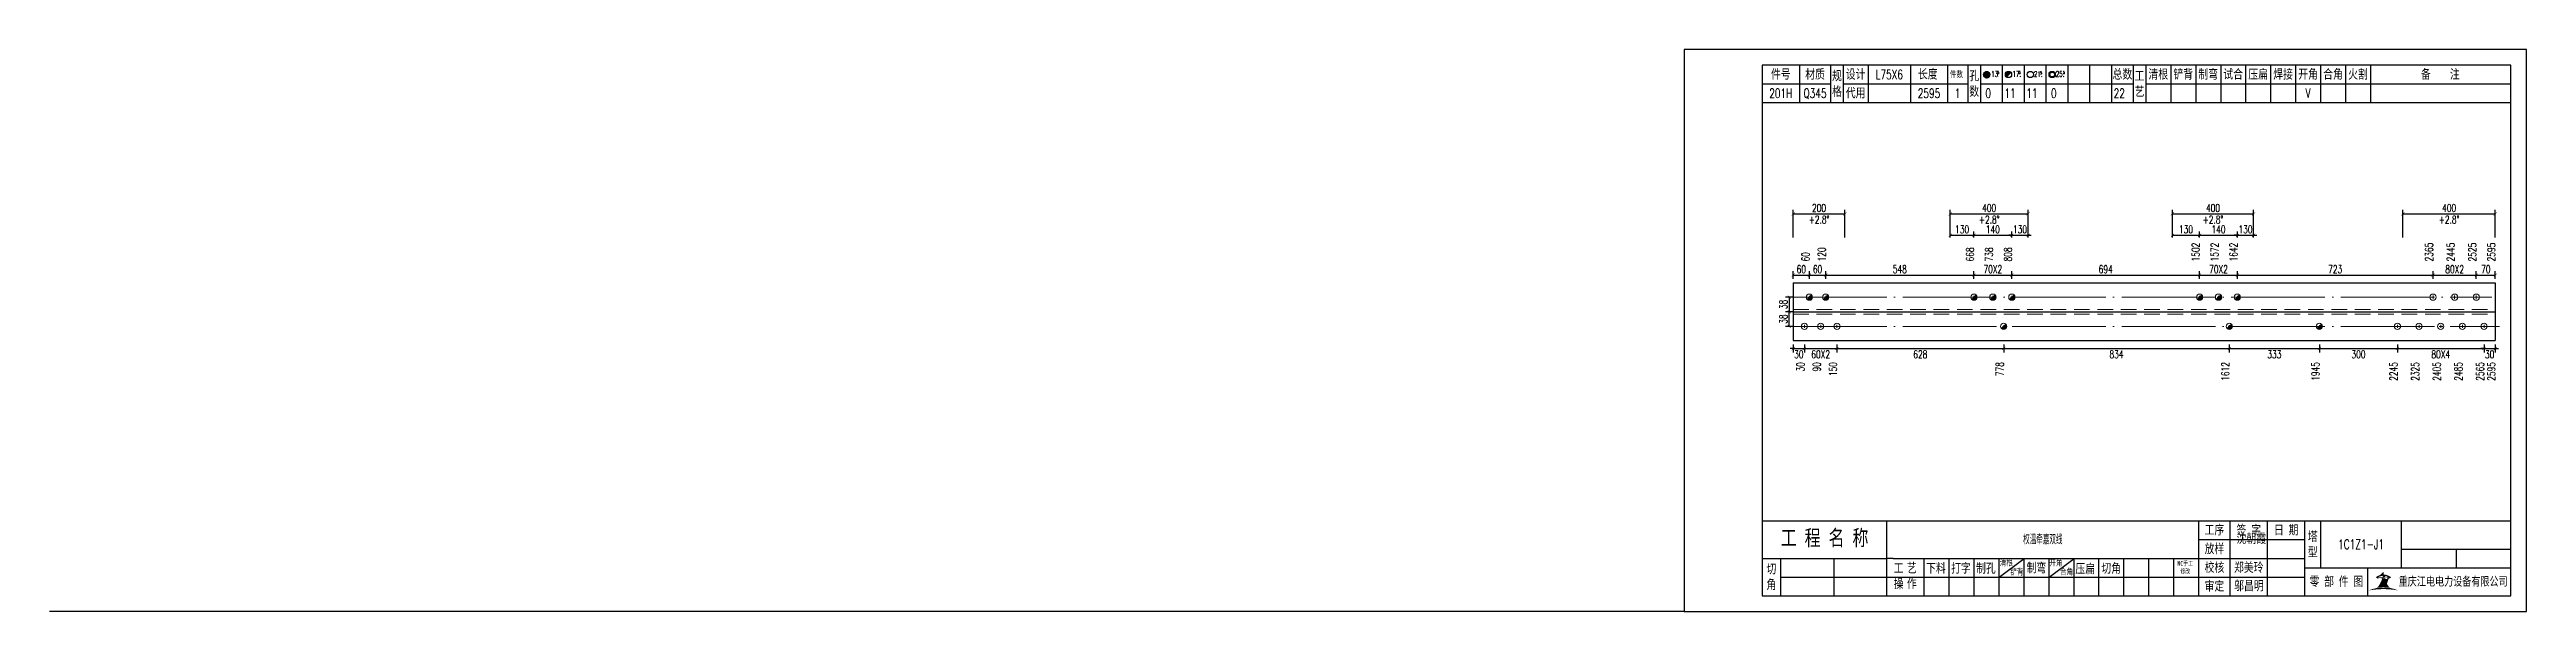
# Model space of a CAD drawing. Header units: millimetres. Extents: x -524 to 9570, y -2481 to 180.
# Drawn here: x -524 to 270, y -600 to -420 of the extents above; entities that cross this region are included whole.
import ezdxf
from ezdxf.enums import TextEntityAlignment as Align

# ---------------------------------------------------------------- set-up
doc = ezdxf.new("R2010")
doc.units = ezdxf.units.MM
doc.header["$LTSCALE"] = 20
doc.header["$PDMODE"] = 1
doc.linetypes.add('DASHDOT2X', pattern=[1.75, 1.5, -0.125, 0, -0.125])
doc.linetypes.add('HIDDEN', pattern=[0.375, 0.25, -0.125])
for name, color, linetype, lineweight in [('1', 7, 'Continuous', 25), ('11', 1, 'Continuous', 13), ('2', 1, 'HIDDEN', 13), ('5', 7, 'Continuous', 13), ('7', 3, 'DASHDOT2X', 13)]:
    doc.layers.add(name, color=color, linetype=linetype, lineweight=lineweight)
doc.styles.get("Standard").update_dxf_attribs({"font": 'simplex', "width": 0.7, "bigfont": 'gbhzfs.shx'})
doc.styles.add('SYMBOL_TXT', font='txt.shx', dxfattribs={"width": 0.6})
doc.styles.add('TITLE_TXT', font='simplex.shx', dxfattribs={"width": 0.75, "height": 2.5, "bigfont": 'gbhzfs.shx'})
doc.dimstyles.new('dimStyle4', dxfattribs={"dimtxt": 2.5, "dimasz": 1, "dimexe": 1.25, "dimexo": 0, "dimgap": 0.63, "dimtad": 2, "dimzin": 0, "dimdsep": 46, "dimtxsty": 'standard', "dimblk": 'ARCHTICK', "dimblk1": 'ARCHTICK', "dimblk2": 'ARCHTICK', "dimcen": 0.09, "dimadec": 0, "dimazin": 0, "dimtfac": 1, "dimtdec": 1, "dimtix": 1, "dimtmove": 2, "dimatfit": 3, "dimfxl": 0, "dimtolj": 1, "dimtzin": 0, "dimarcsym": 0})
doc.dimstyles.get("Standard").update_dxf_attribs({"dimtxt": 2.5, "dimasz": 1, "dimexe": 1.25, "dimexo": 0, "dimgap": 0.63, "dimtad": 1, "dimzin": 0, "dimdsep": 46, "dimtxsty": 'standard', "dimblk": 'ARCHTICK', "dimblk1": 'ARCHTICK', "dimblk2": 'ARCHTICK', "dimcen": 0.09, "dimadec": 0, "dimazin": 0, "dimtfac": 1, "dimtdec": 1, "dimtix": 1, "dimtmove": 2, "dimatfit": 3, "dimfxl": 0, "dimtolj": 1, "dimtzin": 0, "dimarcsym": 0})
pattern_1 = [(0, (-3, 0), (0, 0.0125), [])]

# ---------------------------------------------------------------- blocks, each defined once
blk = doc.blocks.new('M12_HOLE')
h = blk.add_hatch()
h.set_pattern_fill('LINE', scale=0.1, style=0)
h.set_pattern_definition(pattern_1)
h.paths.add_polyline_path([(-5, 0, 1), (-1, 0, 1)])
at = {"color": 7}
blk.add_circle((-3, 0), 2, dxfattribs=at)
at = {"color": 7, "attachment_point": 1, "style": 'SYMBOL_TXT'}
for s, insert, char_height, width in [('13\\f??|b0|i0|c0|p54;.', (-0.1170648347537053, 2.110404609075999), 3.5, 5.707453662650948), ('5', (3.739322910876695, 2.264550918150206), 1.8, 2.930899999712656)]:
    blk.add_mtext(s, dxfattribs=dict(at, insert=insert, char_height=char_height, width=width))
blk = doc.blocks.new('M16_HOLE')
h = blk.add_hatch()
h.set_pattern_fill('LINE', scale=0.1, style=0)
h.set_pattern_definition(pattern_1)
h.paths.add_polyline_path([(-1.585786437626905, 1.414213562373095, 0.668178637919299), (-5, 0, 0.198912367379658), (-4.414213562373095, -1.414213562373095)])
at = {"color": 7}
blk.add_circle((-3, 0), 2, dxfattribs=at)
at = {"color": 7, "attachment_point": 1, "style": 'SYMBOL_TXT'}
for s, insert, char_height, width in [('17.', (-0.443935574240129, 2.13042063441452), 3.5, 6.3164), ('5', (3.564570640825252, 2.25180437378188), 1.8, 1.822)]:
    blk.add_mtext(s, dxfattribs=dict(at, insert=insert, char_height=char_height, width=width))
blk = doc.blocks.new('M20_HOLE')
at = {"color": 7}
blk.add_circle((-3, 0), 2, dxfattribs=at)
at = {"color": 7, "attachment_point": 1, "style": 'SYMBOL_TXT'}
for s, insert, char_height, width in [('21.', (-0.6868754558352066, 2.009036737063269), 3.5, 6.0735), ('5', (3.321630759230175, 2.009036737063269), 1.8, 1.4576)]:
    blk.add_mtext(s, dxfattribs=dict(at, insert=insert, char_height=char_height, width=width))
blk = doc.blocks.new('M24_HOLE')
at = {"color": 7}
for radius in [2, 1.5]:
    blk.add_circle((-3, 0), radius, dxfattribs=at)
at = {"color": 7, "attachment_point": 1, "style": 'SYMBOL_TXT'}
for s, insert, char_height, width in [('25.', (-0.6868754558352066, 2.13042063441452), 3.5, 2.4294), ('5', (3.928980201610216, 2.25180437378188), 1.8, 1.9435)]:
    blk.add_mtext(s, dxfattribs=dict(at, insert=insert, char_height=char_height, width=width))
blk = doc.blocks.new('A$C1E394B87')
for p, q in [((270, 180), (0, 180)), ((0, 180), (0, 0)), ((270, 0), (270, 180)), ((0, 0), (270, 0))]:
    blk.add_line(p, q)
blk = doc.blocks.new('JgCard')
h = blk.add_hatch(color=256)
edge = h.paths.add_edge_path()
edge.add_arc((223.8016524729837, -21.84717885384339), 29.00860721842082, 79.81716678233735, 89.27812697573944)
edge.add_arc((224.5325955616654, -21.84717885384339), 29.00860721842082, 90.72187302426055, 100.1828332176626)
edge.add_arc((224.0279874541857, -3.830853464385541), 11.50536553551401, 89.30709440376557, 113.6959925615352, ccw=False)
edge.add_arc((224.3062605804644, -3.830853464385541), 11.50536553551401, 66.30400743846491, 90.69290559623443, ccw=False)
edge = h.paths.add_edge_path()
edge.add_arc((233.0302112674253, 13.18449056462987), 8.873034629199061, 191.5208225546964, 219.6965150385776)
edge.add_arc((215.3040367672247, 13.18449056462987), 8.873034629199061, 320.3034849614224, 348.4791774453036)
edge.add_arc((214.0326012329333, 11.43447699248611), 10.13453382683302, 338.1301204334909, 359.9154198731663)
edge.add_arc((234.3016468017167, 11.43447699248611), 10.13453382683302, 180.0845801266699, 201.8698795665091)
edge.add_line((225.937925765641, 10.90576856469295), (225.6552856147136, 10.35609493506945))
edge.add_arc((224.1679533083088, 7.853493107532699), 3.957321353349253, 91.41975307934291, 127.4827228769255)
edge.add_arc((215.3040367672247, 13.18449056462987), 8.873034629199061, 351.0860103832611, 357.2867084751834)
edge.add_line((222.396322269009, 10.90576856469295), (222.6789624199364, 10.35609493506945))
edge.add_line((222.6789624199364, 10.35609493506945), (221.7697188924139, 10.86032854938844))
edge.add_line((225.6552856147136, 10.35609493506945), (226.5654915637542, 10.86086227359522))
edge.add_arc((224.2330238305049, 7.883670059543192), 3.536460377387214, 93.80567765797379, 121.2894356209631)
edge.add_arc((224.1012242041452, 7.883670059543192), 3.536460377387214, 58.7105643790368, 86.1943223420262)
edge.add_arc((224.1679533083088, 7.853493107532699), 3.957321353349253, 52.53023982105776, 88.60436076552203)
edge.add_arc((233.0302112674253, 13.18449056462987), 8.873034629199061, 182.7132915248167, 188.9137221835162)
edge.add_line((224.1671240173246, 11.44943760304955), (224.1671240173246, 11.41951638194644))
blk.add_hatch(color=256).paths.add_polyline_path([(224.1671240173246, 11.41951638190653, 0.09534363958971465), (224.8964730213393, 7.65936347788454, -0.02857973389665951), (226.2029576453306, 7.517096850535836, -0.1235627947319866), (224.3359488967444, 11.41233217421416, -0.1204986991669159), (225.937925765641, 10.90576856469295), (225.6552856147136, 10.35609493506945), (226.5654915637542, 10.86086227359522, 0.5402417223769541), (226.575360567148, 10.99431825130466, 0.158715983985349), (224.2643381876442, 11.80964050730302, -0.02706108524003999), (224.1671240173246, 12.76445731824299, -0.02706225299216489), (224.0699034296731, 11.80959959181416, 0.1586661026302013), (221.7598355252794, 10.99377351487396, 0.5401762534625951), (221.7697205382283, 10.86032763670437, -5.881062471050359e-06), (221.7697188924139, 10.86032854938844), (222.6789624199364, 10.35609493506945), (222.396322269009, 10.90576856469295, -0.1204986991669226), (223.9982991379056, 11.41233217421416, -0.1235627947319868), (222.1312903893195, 7.517096850535836, -0.0285797338966575), (223.4377750133108, 7.65936347788454, 0.09534363958971454)])
for p, q in [((265, 175), (25, 175)), ((25, 175), (25, 5)), ((37, 175), (37, 163)), ((47, 175), (47, 163)), ((51, 175), (51, 163)), ((59, 175), (59, 163)), ((72.61005959575064, 175), (72.61005959575061, 163)), ((84.43573710762382, 175), (84.43573710762382, 163)), ((91, 175), (91, 163)), ((95, 175), (95, 163)), ((102, 175), (102, 163)), ((109, 175), (109, 163)), ((116, 175), (116, 163)), ((123, 175), (123, 163)), ((130, 175), (130, 163)), ((137, 175), (137, 163)), ((144, 175), (144, 163)), ((148, 175), (148, 163)), ((156, 175), (156, 163)), ((164, 175), (164, 163)), ((172, 175), (172, 163)), ((180, 175), (180, 163)), ((188, 175), (188, 163)), ((196, 175), (196, 163)), ((204, 175), (204, 163)), ((212, 175), (212, 163)), ((220, 175), (220, 163)), ((265, 5), (265, 175)), ((25, 169), (47, 169)), ((51, 168.9999999999999), (91, 168.9999999999999)), ((95, 168.9999999999999), (144, 168.9999999999999)), ((148, 169), (265, 169)), ((25, 163), (265, 163)), ((25, 29), (265, 29)), ((65, 17), (65, 29)), ((165, 5), (165, 29)), ((175, 5), (175, 29)), ((187, 5), (187, 29)), ((199, 5), (199, 29)), ((204, 29), (204, 14)), ((230, 14), (230, 29)), ((25, 17), (65, 17)), ((31, 5), (31, 17)), ((48, 17), (48, 5)), ((65, 5), (65, 17)), ((67, 17), (65, 17)), ((67, 17), (165, 17)), ((77, 5), (77, 17)), ((85, 5), (85, 17)), ((93, 5), (93, 17)), ((101, 5), (101, 17)), ((101, 11), (109, 17)), ((109, 5), (109, 17)), ((117, 5), (117, 17)), ((117, 11), (125, 17)), ((125, 5), (125, 17)), ((133, 5), (133, 17)), ((141, 5), (141, 17)), ((149, 5), (149, 17)), ((157, 5), (157, 17)), ((165, 23), (199, 23)), ((165, 17), (199, 17)), ((230, 20), (265, 20)), ((247.5, 20), (247.5, 14)), ((31, 11), (65, 11)), ((65, 11), (165, 11)), ((165, 11), (199, 11)), ((199, 14), (265, 14)), ((219.0802760739607, 14), (219.0802760739607, 5)), ((25, 5), (265, 5))]:
    blk.add_line(p, q)
blk.add_lwpolyline([(96.0334779468642, 171.9855941999696, -1), (98.0334779468642, 171.9855941999696, -1)], format="xyb", close=True)
for p in [(65.8050297978753, 166), (145, 96)]:
    blk.add_point(p)
blk.add_blockref('A$C1E394B87', (0, 0))
at = {"xscale": 0.5, "yscale": 0.5, "zscale": 0.5}
for name, p in [('M12_HOLE', (98.5334779468642, 171.9855941999696)), ('M16_HOLE', (105.5, 171.9999999999999)), ('M20_HOLE', (112.5, 171.9999999999999)), ('M24_HOLE', (119.5, 171.9999999999999))]:
    blk.add_blockref(name, p, dxfattribs=at)
at = {"attachment_point": 5, "style": 'TITLE_TXT'}
for s, insert, char_height, width in [('{\\fSimHei|b0|i0|c134|p2;件号}', (31, 172), 3, 15), ('{\\fSimHei|b0|i0|c134|p2;材质}', (42, 172), 3, 8), ('{\\fSimHei|b0|i0|c134|p2;规格}', (49, 169), 3, 4), ('{\\fSimHei|b0|i0|c134|p2;代用}', (55, 166), 3, 8), ('{\\fSimHei|b0|i0|c134|p2;设计}', (55, 171.9999999999999), 3, 8.000000000000014), ('{\\fSimHei|b0|i0|c134|p2;长度}', (78.11684221050325, 172.0531705390044), 3, 8), ('{\\fSimHei|b0|i0|c134|p2;件数}', (87.3041250533895, 171.9999999999999), 2, 8.8244), ('{\\fSimHei|b0|i0|c134|p2;孔数}', (93, 169), 3, 4), ('{\\fSimHei|b0|i0|c134|p2;总数}', (140.5, 171.9999999999999), 3, 7), ('{\\fSimHei|b0|i0|c134|p2;工\\P艺}', (146, 169), 3, 4), ('{\\fSimHei|b0|i0|c134|p2;清根}', (152, 172), 3, 8), ('{\\fSimHei|b0|i0|c134|p2;铲背}', (160, 172), 3, 8), ('{\\fSimHei|b0|i0|c134|p2;制弯}', (168, 172), 3, 8.000000000000028), ('{\\fSimHei|b0|i0|c134|p2;试合}', (176, 172), 3, 8), ('{\\fSimHei|b0|i0|c134|p2;压扁}', (184, 172), 3, 8), ('{\\fSimHei|b0|i0|c134|p2;焊接}', (192, 172), 3, 8), ('{\\fSimHei|b0|i0|c134|p2;开角}', (200, 172), 3, 8.000000000000057), ('{\\fSimHei|b0|i0|c134|p2;合角}', (208, 172), 3, 8), ('{\\fSimHei|b0|i0|c134|p2;火割}', (216, 172), 3, 8), ('{\\fSimHei|b0|i0|c134|p2;备    注}', (242.3967818627186, 171.9765054582008), 3, 22), ('{\\fSimHei|b0|i0|c134|p2;工 程 名 称}', (45.04268864723963, 23.33842704880232), 5, 47.33333333333334), ('{\\fSimHei|b0|i0|c134|p2;工序}', (170, 26), 3, 10), ('{\\fSimHei|b0|i0|c134|p2;签 字}', (181, 26), 3, 12), ('{\\fSimHei|b0|i0|c134|p2;^I沈朝霞}', (181.0520504248258, 23.27747906449889), 3, 12), ('{\\fSimHei|b0|i0|c134|p2;日 期}', (193, 26), 3, 12), ('{\\fSimHei|b0|i0|c134|p2;塔\\P型}', (201.5, 21.5), 3, 5.000000000000028), ('{\\fSimHei|b0|i0|c134|p2;艺\\P作}', (73.01340619218274, 11.29930144135182), 3, 6.000000000000004), ('{\\fSimHei|b0|i0|c134|p2;打字}', (88.74376492044746, 13.75191016783555), 3, 8), ('{\\fSimHei|b0|i0|c134|p2;清根}', (103.3080888185272, 15.56254542211099), 2, 8), ('{\\fSimHei|b0|i0|c134|p2;制弯}', (112.9524832210667, 13.86807755023182), 3, 8.000000000000028), ('{\\fSimHei|b0|i0|c134|p2;开角}', (119.2123351337376, 15.54156681030855), 2, 8.000000000000057), ('{\\fSimHei|b0|i0|c134|p2;NC手工修改}', (160.6311373906198, 14.05820252967675), 1.5, 6.204069777279955), ('{\\fSimHei|b0|i0|c134|p2;放样}', (170, 20), 3, 10), ('{\\fSimHei|b0|i0|c134|p2;校核}', (170, 14), 3, 10.00000000000003), ('{\\fSimHei|b0|i0|c134|p2;郑美玲}', (181, 14), 3, 12), ('{\\fSimHei|b0|i0|c134|p2;切\\P角}', (28, 11), 3, 6.000000000000004), ('{\\fSimHei|b0|i0|c134|p2;工\\P操}', (68.78408056366106, 11.29930144135182), 3, 6.000000000000004), ('{\\fSimHei|b0|i0|c134|p2;下料}', (80.74376492044746, 13.75191016783555), 3, 8), ('{\\fSimHei|b0|i0|c134|p2;制孔}', (96.74376492044746, 13.75191016783555), 3, 8.000000000000028), ('{\\fSimHei|b0|i0|c134|p2;铲背}', (106.6982872637203, 12.58010217278223), 2, 8), ('{\\fSimHei|b0|i0|c134|p2;合角}', (122.601153766583, 12.67610618408509), 2, 8), ('{\\fSimHei|b0|i0|c134|p2;压扁}', (128.5896913500159, 13.56672241423536), 3, 8), ('{\\fSimHei|b0|i0|c134|p2;切角}', (136.8970089545677, 13.6938446517654), 3, 8), ('{\\fSimHei|b0|i0|c134|p2;审定}', (170, 8), 3, 10), ('{\\fSimHei|b0|i0|c134|p2;邬昌明}', (181.0428184060297, 8.12303372435349), 3, 12), ('{\\fSimHei|b0|i0|c134|p2;零 部 件 图}', (209.0827348158753, 9.5), 3, 30.76131175444226), ('{\\fSimHei|b0|i0|c134|p2;重庆江电电力设备有限公司}', (246.5086378857131, 9.475432444103376), 2.772000000000001, 63.29400000000002)]:
    blk.add_mtext(s, dxfattribs=dict(at, insert=insert, char_height=char_height, width=width))
blk = doc.blocks.new('M20')
for p, q in [((-0.5, 0), (0.5, 0)), ((0, -0.5), (0, 0.5))]:
    blk.add_line(p, q)
blk.add_circle((0, 0), 1)
blk = doc.blocks.new('M16')
for p, q in [((-0.7071067811865476, -0.7071067811865476), (0.7071067811865475, 0.7071067811865475)), ((-0.4, 4.898425415289509e-17), (0.4, 0)), ((2.449212707644755e-17, 0.4), (0, -0.4))]:
    blk.add_line(p, q)
blk.add_circle((0, 0), 1)
for centre, radius, end in [((0, 0), 0.8, 45.00000000000001), ((0, 0), 0.6, 45.00000000000001), ((0, 0), 0.4, 45.00000000000001), ((-5.551115123125783e-17, -5.551115123125783e-17), 0.2, 45)]:
    blk.add_arc(centre, radius, 225, end)
blk = doc.blocks.new('_ArchTick')
at = {"color": 0, "linetype": 'ByBlock', "const_width": 0.15}
blk.add_lwpolyline([(-0.5, -0.5), (0.5, 0.5)], dxfattribs=at)
blk = doc.blocks.new('*D269')
at = {"layer": '11', "color": 0, "lineweight": -2}
for p, q in [((35, -515.75), (34, -515.75)), ((35, -514.5), (35, -517)), ((35, -515.75), (38.60000000000036, -515.75)), ((38.60000000000036, -514.5), (38.60000000000036, -517)), ((38.60000000000036, -515.75), (39.60000000000036, -515.75))]:
    blk.add_line(p, q, dxfattribs=at)
at = {"layer": 'Defpoints', "color": 0}
for p in [(35, -514.5), (38.60000000000036, -514.5), (38.60000000000036, -515.75)]:
    blk.add_point(p, dxfattribs=at)
at = {"layer": '11', "color": 0, "lineweight": -2}
blk.add_blockref('_ArchTick', (35, -515.75), dxfattribs=at)
at = {"layer": '11', "color": 0, "lineweight": -2, "rotation": 180}
blk.add_blockref('_ArchTick', (38.60000000000036, -515.75), dxfattribs=at)
at = {"layer": '11', "color": 0, "insert": (36.80000000000018, -517.63), "char_height": 2.5, "attachment_point": 5}
blk.add_mtext('\\A1;30', dxfattribs=at)
blk = doc.blocks.new('*D270')
at = {"layer": '11', "color": 0, "lineweight": -2}
for p, q in [((38.60000000000036, -514.5), (38.60000000000036, -517)), ((38.60000000000036, -515.75), (49.00418342014746, -515.75)), ((49.00418342014746, -514.5), (49.00418342014746, -517))]:
    blk.add_line(p, q, dxfattribs=at)
at = {"layer": 'Defpoints', "color": 0}
for p in [(38.60000000000036, -514.5), (49.00418342014746, -514.5), (49.00418342014746, -515.75)]:
    blk.add_point(p, dxfattribs=at)
at = {"layer": '11', "color": 0, "lineweight": -2, "rotation": 180}
blk.add_blockref('_ArchTick', (38.60000000000036, -515.75), dxfattribs=at)
at = {"layer": '11', "color": 0, "lineweight": -2}
blk.add_blockref('_ArchTick', (49.00418342014746, -515.75), dxfattribs=at)
at = {"layer": '11', "color": 0, "insert": (43.80209171007391, -517.63), "char_height": 2.5, "attachment_point": 5}
blk.add_mtext('\\A1;60X2', dxfattribs=at)
blk = doc.blocks.new('*D271')
at = {"layer": '11', "color": 0, "lineweight": -2}
for p, q in [((49.00418342014746, -514.5), (49.00418342014746, -517)), ((49.00418342014746, -515.75), (102.4537891739565, -515.75)), ((102.4537891739565, -514.5), (102.4537891739565, -517))]:
    blk.add_line(p, q, dxfattribs=at)
at = {"layer": 'Defpoints', "color": 0}
for p in [(49.00418342014746, -514.5), (102.4537891739565, -514.5), (102.4537891739565, -515.75)]:
    blk.add_point(p, dxfattribs=at)
at = {"layer": '11', "color": 0, "lineweight": -2, "rotation": 180}
blk.add_blockref('_ArchTick', (49.00418342014746, -515.75), dxfattribs=at)
at = {"layer": '11', "color": 0, "lineweight": -2}
blk.add_blockref('_ArchTick', (102.4537891739565, -515.75), dxfattribs=at)
at = {"layer": '11', "color": 0, "insert": (75.72898629705196, -517.63), "char_height": 2.5, "attachment_point": 5}
blk.add_mtext('\\A1;628', dxfattribs=at)
blk = doc.blocks.new('*D272')
at = {"layer": '11', "color": 0, "lineweight": -2}
for p, q in [((102.4537891739565, -514.5), (102.4537891739565, -517)), ((102.4537891739565, -515.75), (174.7628639439827, -515.75)), ((174.7628639439827, -514.5), (174.7628639439827, -517))]:
    blk.add_line(p, q, dxfattribs=at)
at = {"layer": 'Defpoints', "color": 0}
for p in [(102.4537891739565, -514.5), (174.7628639439827, -514.5), (174.7628639439827, -515.75)]:
    blk.add_point(p, dxfattribs=at)
at = {"layer": '11', "color": 0, "lineweight": -2, "rotation": 180}
blk.add_blockref('_ArchTick', (102.4537891739565, -515.75), dxfattribs=at)
at = {"layer": '11', "color": 0, "lineweight": -2}
blk.add_blockref('_ArchTick', (174.7628639439827, -515.75), dxfattribs=at)
at = {"layer": '11', "color": 0, "insert": (138.6083265589696, -517.63), "char_height": 2.5, "attachment_point": 5}
blk.add_mtext('\\A1;834', dxfattribs=at)
blk = doc.blocks.new('*D273')
at = {"layer": '11', "color": 0, "lineweight": -2}
for p, q in [((174.7628639439827, -514.5), (174.7628639439827, -517)), ((174.7628639439827, -515.75), (203.6344729348921, -515.75)), ((203.6344729348921, -514.5), (203.6344729348921, -517))]:
    blk.add_line(p, q, dxfattribs=at)
at = {"layer": 'Defpoints', "color": 0}
for p in [(174.7628639439827, -514.5), (203.6344729348921, -514.5), (203.6344729348921, -515.75)]:
    blk.add_point(p, dxfattribs=at)
at = {"layer": '11', "color": 0, "lineweight": -2, "rotation": 180}
blk.add_blockref('_ArchTick', (174.7628639439827, -515.75), dxfattribs=at)
at = {"layer": '11', "color": 0, "lineweight": -2}
blk.add_blockref('_ArchTick', (203.6344729348921, -515.75), dxfattribs=at)
at = {"layer": '11', "color": 0, "insert": (189.1986684394374, -517.63), "char_height": 2.5, "attachment_point": 5}
blk.add_mtext('\\A1;333', dxfattribs=at)
blk = doc.blocks.new('*D274')
at = {"layer": '11', "color": 0, "lineweight": -2}
for p, q in [((203.6344729348921, -514.5), (203.6344729348921, -517)), ((203.6344729348921, -515.75), (228.6555108796065, -515.75)), ((228.6555108796065, -514.5), (228.6555108796065, -517))]:
    blk.add_line(p, q, dxfattribs=at)
at = {"layer": 'Defpoints', "color": 0}
for p in [(203.6344729348921, -514.5), (228.6555108796065, -514.5), (228.6555108796065, -515.75)]:
    blk.add_point(p, dxfattribs=at)
at = {"layer": '11', "color": 0, "lineweight": -2, "rotation": 180}
blk.add_blockref('_ArchTick', (203.6344729348921, -515.75), dxfattribs=at)
at = {"layer": '11', "color": 0, "lineweight": -2}
blk.add_blockref('_ArchTick', (228.6555108796065, -515.75), dxfattribs=at)
at = {"layer": '11', "color": 0, "insert": (216.1449919072493, -517.63), "char_height": 2.5, "attachment_point": 5}
blk.add_mtext('\\A1;300', dxfattribs=at)
blk = doc.blocks.new('*D275')
at = {"layer": '11', "color": 0, "lineweight": -2}
for p, q in [((228.6555108796065, -514.5), (228.6555108796065, -517)), ((228.6555108796065, -515.75), (256.3999999999996, -515.75)), ((256.3999999999996, -514.5), (256.3999999999996, -517))]:
    blk.add_line(p, q, dxfattribs=at)
at = {"layer": 'Defpoints', "color": 0}
for p in [(228.6555108796065, -514.5), (256.3999999999996, -514.5), (256.3999999999996, -515.75)]:
    blk.add_point(p, dxfattribs=at)
at = {"layer": '11', "color": 0, "lineweight": -2, "rotation": 180}
blk.add_blockref('_ArchTick', (228.6555108796065, -515.75), dxfattribs=at)
at = {"layer": '11', "color": 0, "lineweight": -2}
blk.add_blockref('_ArchTick', (256.3999999999996, -515.75), dxfattribs=at)
at = {"layer": '11', "color": 0, "insert": (242.5277554398031, -517.63), "char_height": 2.5, "attachment_point": 5}
blk.add_mtext('\\A1;80X4', dxfattribs=at)
blk = doc.blocks.new('*D276')
at = {"layer": '11', "color": 0, "lineweight": -2}
for p, q in [((256.3999999999996, -515.75), (255.3999999999996, -515.75)), ((256.3999999999996, -514.5), (256.3999999999996, -517)), ((256.3999999999996, -515.75), (260, -515.75)), ((260, -514.5), (260, -517)), ((260, -515.75), (261, -515.75))]:
    blk.add_line(p, q, dxfattribs=at)
at = {"layer": 'Defpoints', "color": 0}
for p in [(256.3999999999996, -514.5), (260, -514.5), (260, -515.75)]:
    blk.add_point(p, dxfattribs=at)
at = {"layer": '11', "color": 0, "lineweight": -2}
blk.add_blockref('_ArchTick', (256.3999999999996, -515.75), dxfattribs=at)
at = {"layer": '11', "color": 0, "lineweight": -2, "rotation": 180}
blk.add_blockref('_ArchTick', (260, -515.75), dxfattribs=at)
at = {"layer": '11', "color": 0, "insert": (258.1999999999998, -517.63), "char_height": 2.5, "attachment_point": 5}
blk.add_mtext('\\A1;30', dxfattribs=at)
blk = doc.blocks.new('*D287')
at = {"layer": '1', "color": 0, "lineweight": -2}
for p, q in [((34.75, -499.3133333333333), (32.5, -499.3133333333333)), ((33.75, -499.3133333333333), (33.75, -504)), ((34.75, -504), (32.5, -504))]:
    blk.add_line(p, q, dxfattribs=at)
at = {"layer": 'Defpoints', "color": 0}
for p in [(34.75, -499.3133333333333), (33.75, -504), (34.75, -504)]:
    blk.add_point(p, dxfattribs=at)
at = {"layer": '1', "color": 0, "lineweight": -2}
for p, rotation in [((33.75, -499.3133333333333), 90), ((33.75, -504), 270)]:
    blk.add_blockref('_ArchTick', p, dxfattribs=dict(at, rotation=rotation))
at = {"layer": '1', "color": 0, "insert": (31.87000000000008, -501.6566666666666), "char_height": 2.5, "attachment_point": 5, "rotation": 90}
blk.add_mtext('\\A1;38', dxfattribs=at)
blk = doc.blocks.new('*D294')
at = {"layer": '1', "color": 0, "lineweight": -2}
for p, q in [((105.0548350289937, -479.5), (104.0548350289937, -479.5)), ((105.0548350289937, -480.25), (105.0548350289937, -478.25)), ((105.0548350289937, -479.5), (110.2890050950036, -479.5)), ((110.2890050950036, -480.25), (110.2890050950036, -478.25)), ((110.2890050950036, -479.5), (111.2890050950036, -479.5))]:
    blk.add_line(p, q, dxfattribs=at)
at = {"layer": 'Defpoints', "color": 0}
for p in [(105.0548350289937, -480.25), (110.2890050950036, -479.5), (110.2890050950036, -480.25)]:
    blk.add_point(p, dxfattribs=at)
at = {"layer": '1', "color": 0, "lineweight": -2}
blk.add_blockref('_ArchTick', (105.0548350289937, -479.5), dxfattribs=at)
at = {"layer": '1', "color": 0, "lineweight": -2, "rotation": 180}
blk.add_blockref('_ArchTick', (110.2890050950036, -479.5), dxfattribs=at)
at = {"layer": '1', "color": 0, "insert": (107.6719200619987, -477.62), "char_height": 2.5, "attachment_point": 5}
blk.add_mtext('\\A1;130', dxfattribs=at)
blk = doc.blocks.new('*D298')
at = {"layer": '1', "color": 0, "lineweight": -2}
for p, q in [((177.363909799019, -479.5), (176.363909799019, -479.5)), ((177.363909799019, -480.25), (177.363909799019, -478.25)), ((177.363909799019, -479.5), (182.543456692465, -479.5)), ((182.543456692465, -480.25), (182.543456692465, -478.25)), ((182.543456692465, -479.5), (183.543456692465, -479.5))]:
    blk.add_line(p, q, dxfattribs=at)
at = {"layer": 'Defpoints', "color": 0}
for p in [(177.363909799019, -480.25), (182.543456692465, -479.5), (182.543456692465, -480.25)]:
    blk.add_point(p, dxfattribs=at)
at = {"layer": '1', "color": 0, "lineweight": -2}
blk.add_blockref('_ArchTick', (177.363909799019, -479.5), dxfattribs=at)
at = {"layer": '1', "color": 0, "lineweight": -2, "rotation": 180}
blk.add_blockref('_ArchTick', (182.543456692465, -479.5), dxfattribs=at)
at = {"layer": '1', "color": 0, "insert": (179.953683245742, -477.62), "char_height": 2.5, "attachment_point": 5}
blk.add_mtext('\\A1;130', dxfattribs=at)

msp = doc.modelspace()

# ---------------------------------------------------------------- linework, layer by layer
at = {"layer": '1'}
for p, q in [((35, -494.75), (35, -513.25)), ((35, -494.75), (260, -494.75)), ((260, -494.75), (260, -513.25)), ((35, -504), (260, -504)), ((35, -513.25), (260, -513.25)), ((0, -600), (-523.8451636983227, -600))]:
    msp.add_line(p, q, dxfattribs=at)
at = {"layer": '2'}
for p, q in [((35, -503.26), (260, -503.26)), ((35, -504.74), (260, -504.74))]:
    msp.add_line(p, q, dxfattribs=at)
at = {"layer": '7'}
for p, q in [((35, -499.3133333333333), (258.9213594656048, -499.3133333333333)), ((35, -508.6866666666667), (261.3999999999996, -508.6866666666667))]:
    msp.add_line(p, q, dxfattribs=at)

# ---------------------------------------------------------------- block references
at = {"layer": '1'}
msp.add_blockref('JgCard', (0, -600), dxfattribs=at)
at = {"layer": '5'}
for name, p in [('M16', (40.20209171007355, -499.3133333333333)), ('M16', (45.404183420148, -499.3133333333333)), ('M16', (92.91662103882118, -499.3133333333333)), ('M16', (98.98572803390744, -499.3133333333333)), ('M16', (105.0548350289937, -499.3133333333333)), ('M16', (165.2256958088474, -499.3133333333333)), ('M16', (171.2948028039327, -499.3133333333333)), ('M16', (177.363909799019, -499.3133333333333)), ('M20', (240.0491149054078, -499.3133333333333)), ('M20', (246.9852371855068, -499.3133333333333)), ('M20', (253.9213594656048, -499.3133333333333)), ('M20', (38.60000000000036, -508.6866666666667)), ('M20', (43.80209171007391, -508.6866666666667)), ('M20', (49.00418342014746, -508.6866666666667)), ('M16', (102.4537891739565, -508.6866666666667)), ('M16', (174.7628639439827, -508.6866666666667)), ('M16', (203.6344729348921, -508.6866666666667)), ('M20', (228.6555108796065, -508.6866666666667)), ('M20', (235.5916331597045, -508.6866666666667)), ('M20', (242.5277554398035, -508.6866666666667)), ('M20', (249.4638777199016, -508.6866666666667)), ('M20', (256.3999999999996, -508.6866666666667))]:
    msp.add_blockref(name, p, dxfattribs=at)

# ---------------------------------------------------------------- texts
at = {"layer": '1', "width": 0.7}
for s, p in [('L75X6', (65.80502979787525, -428)), ('201H', (31, -434)), ('Q345', (42, -434)), ('2595', (78.52289835168722, -434)), ('1', (87.71786855381197, -434)), ('0', (97.5, -434)), ('11', (104.5, -434)), ('11', (111.5, -434)), ('0', (118.5, -434)), ('22', (139.5, -434)), ('V', (200, -434)), ('权温牵嘉双线', (115, -577)), ('1C1Z1-J1', (217, -578.5))]:
    msp.add_text(s, height=3, dxfattribs=at).set_placement(p, align=Align.MIDDLE_CENTER)
for p in [(43.27368739401209, -473.25), (97.80370843718083, -473.25), (169.5382274172807, -473.25), (245.19953749447, -473.25)]:
    msp.add_text('+2.8°', height=2.5, dxfattribs=at).set_placement(p, align=Align.TOP_CENTER)
for s, p in [('120', (45.404183420148, -487.875)), ('668', (92.91662103882118, -487.875)), ('738', (98.98572803390744, -487.875)), ('808', (105.0548350289937, -487.875)), ('1502', (165.2256958088474, -487.875)), ('1572', (171.2948028039327, -487.875)), ('1642', (177.363909799019, -487.875)), ('2365', (240.0491149054078, -487.875)), ('2445', (246.9852371855068, -487.875)), ('2525', (253.9213594656048, -487.875)), ('2595', (260, -487.875)), ('60', (40.20209171007355, -487.875))]:
    msp.add_text(s, height=2.5, rotation=90, dxfattribs=at).set_placement(p)
for s, p in [('30', (38.60000000000036, -520.125)), ('90', (43.80209171007391, -520.125)), ('150', (49.00418342014746, -520.125)), ('778', (102.4537891739565, -520.125)), ('1612', (174.7628639439827, -520.125)), ('1945', (203.6344729348921, -520.125)), ('2245', (228.6555108796065, -520.125)), ('2325', (235.5916331597045, -520.125)), ('2405', (242.5277554398035, -520.125)), ('2485', (249.4638777199016, -520.125)), ('2565', (256.3999999999996, -520.125)), ('2595', (260, -520.125))]:
    msp.add_text(s, height=2.5, rotation=90, dxfattribs=at).set_placement(p, align=Align.RIGHT)

# ---------------------------------------------------------------- dimensions: what is measured, and where the dimension line sits
at = {"layer": '1'}
for base, p1, p2, text in [((51.54737478802417, -472.625), (35, -480.25), (51.54737478802417, -480.25), '200'), ((110.2890050950036, -472.625), (85.31841177935803, -480.25), (110.2890050950036, -480.25), '400'), ((92.91662103882118, -479.5), (85.31841177935803, -480.25), (92.91662103882118, -480.25), '130'), ((105.0548350289937, -479.5), (92.91662103882118, -480.25), (105.0548350289937, -480.25), '140'), ((182.543456692465, -472.625), (156.5329981420964, -480.25), (182.543456692465, -480.25), '400'), ((165.2256958088474, -479.5), (156.5329981420964, -480.25), (165.2256958088474, -480.25), '130'), ((177.363909799019, -479.5), (165.2256958088474, -480.25), (177.363909799019, -480.25), '140'), ((260, -472.625), (230.3990749889399, -480.25), (260, -480.25), '400')]:
    msp.add_linear_dim(base=base, p1=p1, p2=p2, text=text, dimstyle='standard', override={"dimtxt": 2.5}, dxfattribs=at).render()
for base, p1, p2, picture, middle in [((110.2890050950036, -479.5), (105.0548350289937, -480.25), (110.2890050950036, -480.25), '*D294', (107.6719200619987, -477.62)), ((182.543456692465, -479.5), (177.363909799019, -480.25), (182.543456692465, -480.25), '*D298', (179.953683245742, -477.62))]:
    dim = msp.add_linear_dim(base=base, p1=p1, p2=p2, text='130', dimstyle='standard', override={"dimtxt": 2.5}, dxfattribs=at)
    dim.commit()
    dim.dimension.update_dxf_attribs({"geometry": picture, "text_midpoint": middle})
dim = msp.add_linear_dim(base=(33.75, -504), p1=(34.75, -499.3133333333333), p2=(34.75, -504), angle=90, text='38', dimstyle='standard', override={"dimtxt": 2.5}, dxfattribs=at)
dim.commit()
dim.dimension.update_dxf_attribs({"geometry": '*D287', "text_midpoint": (31.87000000000008, -501.6566666666666)})
msp.add_linear_dim(base=(33.75, -504), p1=(34.75, -508.6866666666667), p2=(34.75, -504), angle=90, text='38', dimstyle='standard', override={"dimtxt": 2.5}, dxfattribs=at).render()
at = {"layer": '11'}
for base, p1, p2, text in [((40.20209171007355, -492.25), (35, -493.5), (40.20209171007355, -493.5), '60'), ((45.404183420148, -492.25), (40.20209171007355, -493.5), (45.404183420148, -493.5), '60'), ((92.91662103882118, -492.25), (45.404183420148, -493.5), (92.91662103882118, -493.5), '548'), ((105.0548350289937, -492.25), (92.91662103882118, -493.5), (105.0548350289937, -493.5), '70X2'), ((165.2256958088474, -492.25), (105.0548350289937, -493.5), (165.2256958088474, -493.5), '694'), ((177.363909799019, -492.25), (165.2256958088474, -493.5), (177.363909799019, -493.5), '70X2'), ((240.0491149054078, -492.25), (177.363909799019, -493.5), (240.0491149054078, -493.5), '723'), ((253.9213594656048, -492.25), (240.0491149054078, -493.5), (253.9213594656048, -493.5), '80X2'), ((260, -492.25), (253.9213594656048, -493.5), (260, -493.5), '70')]:
    msp.add_linear_dim(base=base, p1=p1, p2=p2, text=text, dimstyle='standard', override={"dimtxt": 2.5}, dxfattribs=at).render()
for base, p1, p2, text, picture, middle in [((38.60000000000036, -515.75), (35, -514.5), (38.60000000000036, -514.5), '30', '*D269', (36.80000000000018, -517.63)), ((49.00418342014746, -515.75), (38.60000000000036, -514.5), (49.00418342014746, -514.5), '60X2', '*D270', (43.80209171007391, -517.63)), ((102.4537891739565, -515.75), (49.00418342014746, -514.5), (102.4537891739565, -514.5), '628', '*D271', (75.72898629705196, -517.63)), ((174.7628639439827, -515.75), (102.4537891739565, -514.5), (174.7628639439827, -514.5), '834', '*D272', (138.6083265589696, -517.63)), ((203.6344729348921, -515.75), (174.7628639439827, -514.5), (203.6344729348921, -514.5), '333', '*D273', (189.1986684394374, -517.63)), ((228.6555108796065, -515.75), (203.6344729348921, -514.5), (228.6555108796065, -514.5), '300', '*D274', (216.1449919072493, -517.63)), ((256.3999999999996, -515.75), (228.6555108796065, -514.5), (256.3999999999996, -514.5), '80X4', '*D275', (242.5277554398031, -517.63)), ((260, -515.75), (256.3999999999996, -514.5), (260, -514.5), '30', '*D276', (258.1999999999998, -517.63))]:
    dim = msp.add_linear_dim(base=base, p1=p1, p2=p2, text=text, dimstyle='dimStyle4', override={"dimtxt": 2.5}, dxfattribs=at)
    dim.commit()
    dim.dimension.update_dxf_attribs({"geometry": picture, "text_midpoint": middle})

doc.saveas('drawing.dxf')
